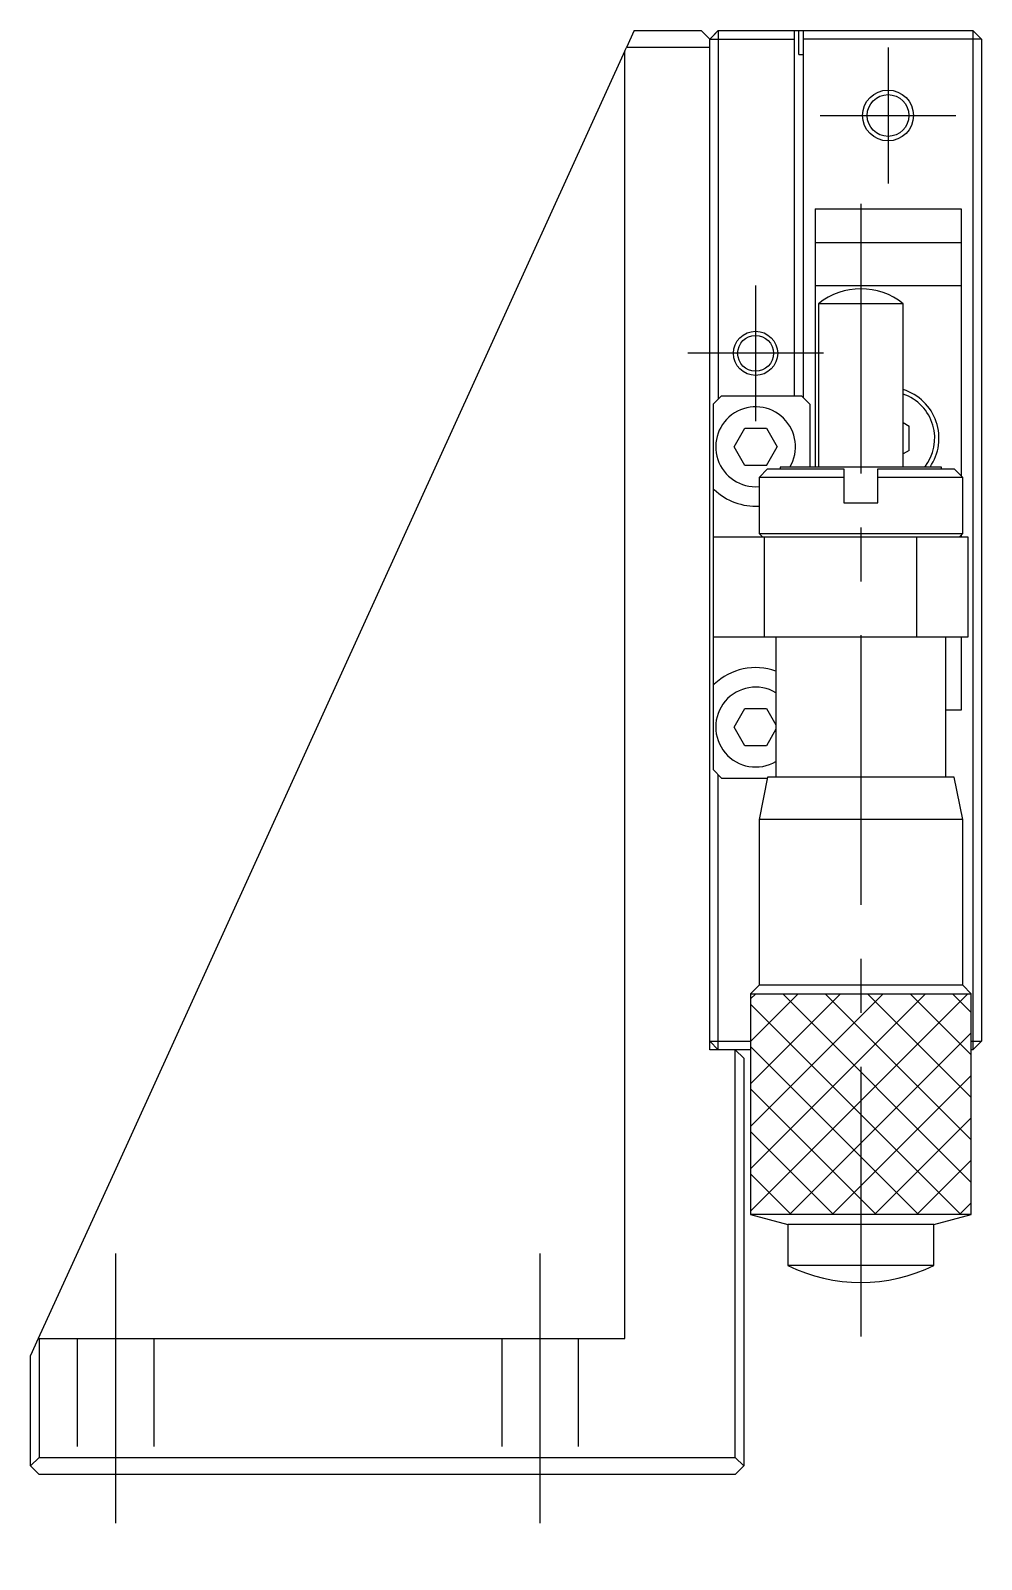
# Model space of a CAD drawing. Extents: x 0 to 346, y -8 to 238.
# Drawn here: x 0 to 56, y 76.4 to 166.4 of the extents above; entities that cross this region are included whole.
import ezdxf

# ---------------------------------------------------------------- set-up
doc = ezdxf.new("R2010")
doc.units = 0
doc.header["$LTSCALE"] = 0.5
doc.linetypes.add('CENTER', pattern=[50.8, 31.75, -6.35, 6.35, -6.35])
doc.linetypes.add('DASHED', pattern=[19.05, 12.7, -6.35])
for name, color, linetype in [('MSM_CENTER', 1, 'CENTER'), ('MSM_CONTINUOUS', 7, 'CONTINUOUS'), ('MSM_DASHED', 4, 'DASHED'), ('MSM_NARROW', 5, 'CONTINUOUS')]:
    doc.layers.add(name, color=color, linetype=linetype)

msp = doc.modelspace()

# ---------------------------------------------------------------- linework, layer by layer
at = {"layer": 'MSM_CENTER'}
for p, q in [((50.499999, 165.40507), (50.499999, 157.405071)), ((46.5, 161.405071), (54.499999, 161.405071)), ((48.9, 156.205063), (48.9, 87.705064)), ((42.699999, 151.40507), (42.699999, 143.405071)), ((46.699999, 147.405071), (38.700001, 147.405071)), ((5, 94.405071), (5, 76.405071)), ((30, 94.405071), (30, 76.405071))]:
    msp.add_line(p, q, dxfattribs=at)
at = {"layer": 'MSM_CONTINUOUS'}
for p, q in [((35.546648, 166.405071), (35.090922, 165.405071)), ((35.546648, 166.405071), (39.5, 166.405071)), ((40, 165.905071), (39.5, 166.405071)), ((40, 165.905071), (40.5, 166.405071)), ((40, 165.905071), (40.35, 166.255071)), ((40, 165.905071), (45, 165.905071)), ((40, 106.405071), (40, 165.905071)), ((40.5, 166.405071), (40.5, 144.705071)), ((40.5, 166.405071), (55.5, 166.405071)), ((45, 144.905071), (45, 166.405071)), ((45.25, 165.005071), (45.25, 166.405071)), ((45.5, 166.405071), (45.5, 144.805071)), ((56, 165.905071), (45.5, 165.905071)), ((55.5, 166.405071), (55.5, 106.405071)), ((56, 165.905071), (55.5, 166.405071)), ((56, 165.905071), (56, 106.905071)), ((35, 165.205561), (5.012989, 99.405071)), ((35, 165.205561), (35.090922, 165.405071)), ((35, 89.405071), (35, 165.205561)), ((40, 165.405071), (35.090922, 165.405071)), ((45.25, 165.005071), (45.5, 165.005071)), ((46.2, 155.905071), (54.8, 155.905071)), ((46.2, 155.905071), (46.2, 140.705071)), ((54.8, 155.905071), (54.8, 140.205071)), ((54.8, 153.905071), (46.2, 153.905071)), ((46.2, 151.405071), (54.8, 151.405071)), ((51.399996, 150.327562), (46.400004, 150.327562)), ((46.400004, 150.327562), (46.400004, 140.705071)), ((51.399996, 140.705071), (51.399996, 150.327562)), ((40.2, 144.405071), (40.7, 144.905071)), ((40.7, 144.905071), (45.4, 144.905071)), ((45.9, 144.405071), (45.4, 144.905071)), ((40.2, 144.405071), (40.2, 122.905071)), ((45.9, 144.405071), (45.9, 140.705071)), ((51.399996, 143.328833), (51.75, 143.126758)), ((51.75, 141.683383), (51.75, 143.126758)), ((41.429829, 141.905071), (42.064915, 143.005071)), ((42.064915, 143.005071), (43.335085, 143.005071)), ((43.335085, 143.005071), (43.970171, 141.905071)), ((42.064915, 140.805071), (41.429829, 141.905071)), ((43.335085, 140.805071), (43.970171, 141.905071)), ((51.75, 141.683383), (51.399996, 141.481308)), ((43.335085, 140.805071), (42.064915, 140.805071)), ((43.4, 140.605071), (42.9, 140.105071)), ((43.4, 140.605071), (47.9, 140.605071)), ((53.65, 140.705071), (44.15, 140.705071)), ((44.15, 140.705071), (44.15, 140.605071)), ((47.9, 140.605071), (47.9, 138.605071)), ((49.9, 138.605071), (49.9, 140.605071)), ((49.9, 140.605071), (54.4, 140.605071)), ((53.65, 140.605071), (53.65, 140.705071)), ((54.9, 140.105071), (54.4, 140.605071)), ((47.9, 140.105071), (42.9, 140.105071)), ((42.9, 140.105071), (42.9, 136.805071)), ((54.9, 140.105071), (49.9, 140.105071)), ((54.9, 136.805071), (54.9, 140.105071)), ((40.2, 139.357543), (40.269179, 139.386915)), ((47.9, 138.605071), (49.9, 138.605071)), ((42.9, 136.805071), (54.9, 136.805071)), ((42.9, 136.805071), (43.1, 136.605071)), ((54.7, 136.605071), (54.9, 136.805071)), ((40.2, 136.605071), (55.2, 136.605071)), ((43.2, 136.605071), (43.2, 130.705071)), ((52.2, 130.705071), (52.2, 136.605071)), ((54.8, 136.705071), (54.8, 136.605071)), ((55.2, 136.605071), (55.2, 130.705071)), ((55.2, 130.705071), (40.2, 130.705071)), ((43.9, 130.705071), (43.9, 122.455071)), ((53.9, 122.455071), (53.9, 130.705071)), ((54.8, 130.705071), (54.8, 126.405071)), ((40.2, 127.952598), (40.269179, 127.923226)), ((41.429829, 125.405071), (42.064915, 126.505071)), ((42.064915, 126.505071), (43.335085, 126.505071)), ((43.335085, 126.505071), (43.9, 125.52661)), ((54.8, 126.405071), (53.9, 126.405071)), ((42.064915, 124.305071), (41.429829, 125.405071)), ((43.9, 125.283532), (43.335085, 124.305071)), ((43.335085, 124.305071), (42.064915, 124.305071)), ((40.2, 122.905071), (40.7, 122.405071)), ((40.5, 106.405071), (40.5, 122.605071)), ((40.7, 122.405071), (43.390003, 122.405071)), ((43.400003, 122.455071), (42.900004, 119.955072)), ((54.399997, 122.455071), (43.400003, 122.455071)), ((54.899996, 119.955072), (54.399997, 122.455071)), ((54.899996, 119.955072), (42.900004, 119.955072)), ((42.900004, 119.955072), (42.900004, 110.205067)), ((54.899996, 110.205067), (54.899996, 119.955072)), ((42.900004, 110.205067), (42.400001, 109.705065)), ((54.899996, 110.205067), (42.900004, 110.205067)), ((55.399999, 109.705065), (54.899996, 110.205067)), ((42.400001, 109.705065), (42.400001, 96.705064)), ((42.400001, 109.705065), (55.399999, 109.705065)), ((55.399999, 96.705064), (55.399999, 109.705065)), ((40, 106.905071), (42.400001, 106.905071)), ((40, 106.905071), (40.5, 106.405071)), ((42.400001, 106.405071), (40, 106.405071)), ((41.5, 82.405071), (41.5, 106.405071)), ((41.5, 106.405071), (42, 105.905071)), ((55.399999, 106.905071), (56, 106.905071)), ((55.5, 106.405071), (55.399999, 106.405071)), ((55.5, 106.405071), (56, 106.905071)), ((42, 105.905071), (42, 81.905071)), ((5.012989, 99.405071), (0.455726, 89.405071)), ((55.399999, 96.705064), (42.400001, 96.705064)), ((42.400001, 96.705064), (44.6, 96.115576)), ((53.2, 96.115576), (55.399999, 96.705064)), ((53.2, 96.115576), (44.6, 96.115576)), ((44.6, 96.115576), (44.6, 93.705065)), ((53.2, 93.705065), (53.2, 96.115576)), ((53.2, 93.705065), (44.6, 93.705065)), ((0.455726, 89.405071), (0, 88.405071)), ((0.455726, 89.405071), (35, 89.405071)), ((0.5, 89.405071), (0.5, 82.405071)), ((0, 81.905071), (0, 88.405071)), ((0.5, 82.405071), (0, 81.905071)), ((0.5, 81.405071), (0, 81.905071)), ((0.5, 82.405071), (41.5, 82.405071)), ((42, 81.905071), (41.5, 82.405071)), ((41.5, 81.405071), (42, 81.905071)), ((41.5, 81.405071), (0.5, 81.405071))]:
    msp.add_line(p, q, dxfattribs=at)
for centre, radius in [((50.499999, 161.40507), 1.2295), ((42.7, 147.405071), 1.0565)]:
    msp.add_circle(centre, radius, dxfattribs=at)
for centre, radius, start, end in [((48.9, 147.205066), 3.999997, 51.317811, 128.682189), ((50.5, 142.405071), 3, 325.481892, 72.542477), ((50.5, 142.405071), 2.75, 321.816518, 70.89674865), ((42.7, 141.905071), 2.35, 329.293644, 274.8820996), ((42.7, 141.905071), 3.5, 226.010986, 273.275829), ((42.7, 125.405071), 3.5, 69.948957, 133.989014), ((42.7, 125.405071), 2.35, 59.293644, 300.70635635), ((48.9, 102.450065), 9.745001, 243.816209, 296.183791)]:
    msp.add_arc(centre, radius, start, end, dxfattribs=at)
at = {"layer": 'MSM_DASHED'}
for p, q in [((2.75, 89.405071), (2.75, 81.405071)), ((7.25, 89.405071), (7.25, 81.405071)), ((27.75, 89.405071), (27.75, 81.405071)), ((32.25, 89.405071), (32.25, 81.405071))]:
    msp.add_line(p, q, dxfattribs=at)
at = {"layer": 'MSM_NARROW'}
for p, q in [((42.400001, 109.400001), (42.705065, 109.705065)), ((42.400001, 106.900001), (45.205065, 109.705065)), ((42.400001, 104.400001), (47.705065, 109.705065)), ((42.400001, 101.900001), (50.205065, 109.705065)), ((42.400001, 99.400001), (52.705065, 109.705065)), ((42.400001, 96.900001), (55.205065, 109.705065)), ((42.400001, 109.099999), (54.794936, 96.705064)), ((44.294935, 109.705065), (55.399999, 98.600001)), ((46.794935, 109.705065), (55.399999, 101.100001)), ((49.294935, 109.705065), (55.399999, 103.600001)), ((51.794935, 109.705065), (55.399999, 106.100001)), ((54.294935, 109.705065), (55.399999, 108.600001)), ((44.705064, 96.705064), (55.399999, 107.399999)), ((42.400001, 106.599999), (52.294936, 96.705064)), ((47.205064, 96.705064), (55.399999, 104.899999)), ((42.400001, 104.099999), (49.794936, 96.705064)), ((49.705064, 96.705064), (55.399999, 102.399999)), ((42.400001, 101.599999), (47.294936, 96.705064)), ((42.400001, 99.099999), (44.794936, 96.705064)), ((52.205064, 96.705064), (55.399999, 99.899999)), ((54.705064, 96.705064), (55.399999, 97.399999))]:
    msp.add_line(p, q, dxfattribs=at)
for centre, radius in [((50.499999, 161.40507), 1.5), ((42.7, 147.405071), 1.3)]:
    msp.add_circle(centre, radius, dxfattribs=at)

doc.saveas('drawing.dxf')
